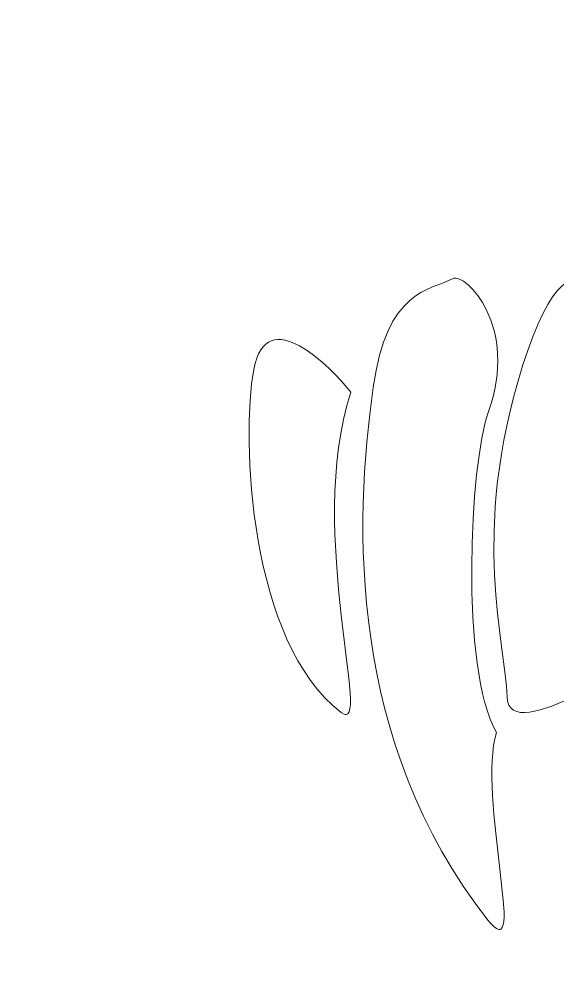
# Model space of a CAD drawing. Header units: millimetres. Extents: x -207 to 189, y -279 to 292.
# Drawn here: x -119.61 to -111.62, y 163.24 to 177.6 of the extents above; entities that cross this region are included whole.
import ezdxf

# ---------------------------------------------------------------- set-up
doc = ezdxf.new("R2010")
doc.units = ezdxf.units.MM
doc.header["$MEASUREMENT"] = 0
doc.layers.add('layer 1', color=7, linetype='Continuous')

msp = doc.modelspace()

# ---------------------------------------------------------------- linework, layer by layer
at = {"layer": 'layer 1', "lineweight": 9}
msp.add_open_spline([(-12.1732, -71.8089), (-12.1732, -71.8089), (-194.0377, -71.8089), (-194.0377, -71.8089), (-194.0377, -71.8089), (-194.0377, -71.8089), (-194.0377, -62.8057), (-194.0377, -62.8057), (-194.0377, -62.8057), (-194.0377, -62.8057), (-188.0357, -62.8057), (-188.0357, -62.8057), (-188.0357, -62.8057), (-188.0357, -62.8057), (-188.0357, -8.7866), (-188.0357, -8.7866), (-188.0357, -8.7866), (-188.0357, -8.7866), (-182.0335, -8.7866), (-182.0335, -8.7866), (-182.0335, -8.7866), (-182.0335, -8.7866), (-182.0335, 57.2368), (-182.0335, 57.2368), (-182.0335, 57.2368), (-182.0335, 57.2368), (-176.0313, 57.2368), (-176.0313, 57.2368), (-176.0313, 57.2368), (-176.0313, 57.2368), (-176.0313, 270.3124), (-176.0313, 270.3124), (-176.0313, 270.3124), (-175.5205, 274.5082), (-172.6642, 278.0508), (-168.6738, 279.445), (-168.6738, 279.445), (-125.8103, 291.5669), (-80.402, 291.5625), (-37.5372, 279.445), (-37.5372, 279.445), (-33.5462, 278.0527), (-30.6926, 274.508), (-30.1796, 270.3124), (-30.1796, 270.3124), (-30.1796, 270.3124), (-30.1796, 57.2368), (-30.1796, 57.2368), (-30.1796, 57.2368), (-30.1796, 57.2368), (-24.1774, 57.2368), (-24.1774, 57.2368), (-24.1774, 57.2368), (-24.1774, 57.2368), (-24.1774, -8.7866), (-24.1774, -8.7866), (-24.1774, -8.7866), (-24.1774, -8.7866), (-18.1754, -8.7866), (-18.1754, -8.7866), (-18.1754, -8.7866), (-18.1754, -8.7866), (-18.1754, -62.8057), (-18.1754, -62.8057), (-18.1754, -62.8057), (-18.1754, -62.8057), (-12.1732, -62.8057), (-12.1732, -62.8057), (-12.1732, -62.8057), (-12.1732, -62.8057), (-12.1732, -71.8089), (-12.1732, -71.8089)], degree=3, knots=[0, 0, 0, 0, 0.0526316, 0.0526316, 0.0526316, 0.0526316, 0.1052632, 0.1052632, 0.1052632, 0.1052632, 0.1578947, 0.1578947, 0.1578947, 0.1578947, 0.2105263, 0.2105263, 0.2105263, 0.2105263, 0.2631579, 0.2631579, 0.2631579, 0.2631579, 0.3157895, 0.3157895, 0.3157895, 0.3157895, 0.3684211, 0.3684211, 0.3684211, 0.3684211, 0.4210526, 0.4210526, 0.4210526, 0.4210526, 0.4736842, 0.4736842, 0.4736842, 0.4736842, 0.5263158, 0.5263158, 0.5263158, 0.5263158, 0.5789474, 0.5789474, 0.5789474, 0.5789474, 0.6315789, 0.6315789, 0.6315789, 0.6315789, 0.6842105, 0.6842105, 0.6842105, 0.6842105, 0.7368421, 0.7368421, 0.7368421, 0.7368421, 0.7894737, 0.7894737, 0.7894737, 0.7894737, 0.8421053, 0.8421053, 0.8421053, 0.8421053, 0.8947368, 0.8947368, 0.8947368, 0.8947368, 1, 1, 1, 1], dxfattribs=at)
at = {"layer": 'layer 1', "color": 5, "lineweight": 9}
for points, knots in [([(-113.1741, 173.7522), (-113.1741, 173.7522), (-113.3176, 173.691), (-113.3176, 173.691), (-113.3176, 173.691), (-113.3176, 173.691), (-113.4789, 173.6289), (-113.4789, 173.6289), (-113.4789, 173.6289), (-113.4789, 173.6289), (-113.5638, 173.5912), (-113.5638, 173.5912), (-113.5638, 173.5912), (-113.5638, 173.5912), (-113.65, 173.5461), (-113.65, 173.5461), (-113.65, 173.5461), (-113.65, 173.5461), (-113.7364, 173.4909), (-113.7364, 173.4909), (-113.7364, 173.4909), (-113.7364, 173.4909), (-113.8222, 173.4231), (-113.8222, 173.4231), (-113.8222, 173.4231), (-113.8222, 173.4231), (-113.9061, 173.3403), (-113.9061, 173.3403), (-113.9061, 173.3403), (-113.9061, 173.3403), (-113.9873, 173.24), (-113.9873, 173.24), (-113.9873, 173.24), (-113.9873, 173.24), (-114.0649, 173.1198), (-114.0649, 173.1198), (-114.0649, 173.1198), (-114.0649, 173.1198), (-114.1377, 172.9772), (-114.1377, 172.9772), (-114.1377, 172.9772), (-114.1377, 172.9772), (-114.2046, 172.8096), (-114.2046, 172.8096), (-114.2046, 172.8096), (-114.2046, 172.8096), (-114.2646, 172.6147), (-114.2646, 172.6147), (-114.2646, 172.6147), (-114.2646, 172.6147), (-114.3168, 172.3899), (-114.3168, 172.3899), (-114.3168, 172.3899), (-114.3168, 172.3899), (-114.3599, 172.1331), (-114.3599, 172.1331), (-114.3599, 172.1331), (-114.3599, 172.1331), (-114.4108, 171.7407), (-114.4108, 171.7407), (-114.4108, 171.7407), (-114.4108, 171.7407), (-114.454, 171.3224), (-114.454, 171.3224), (-114.454, 171.3224), (-114.454, 171.3224), (-114.487, 170.8807), (-114.487, 170.8807), (-114.487, 170.8807), (-114.487, 170.8807), (-114.5067, 170.4186), (-114.5067, 170.4186), (-114.5067, 170.4186), (-114.5067, 170.4186), (-114.5107, 170.1805), (-114.5107, 170.1805), (-114.5107, 170.1805), (-114.5107, 170.1805), (-114.5103, 169.9384), (-114.5103, 169.9384), (-114.5103, 169.9384), (-114.5103, 169.9384), (-114.5052, 169.6922), (-114.5052, 169.6922), (-114.5052, 169.6922), (-114.5052, 169.6922), (-114.4951, 169.4428), (-114.4951, 169.4428), (-114.4951, 169.4428), (-114.4951, 169.4428), (-114.4792, 169.19), (-114.4792, 169.19), (-114.4792, 169.19), (-114.4792, 169.19), (-114.4576, 168.9345), (-114.4576, 168.9345), (-114.4576, 168.9345), (-114.4576, 168.9345), (-114.4299, 168.6765), (-114.4299, 168.6765), (-114.4299, 168.6765), (-114.4299, 168.6765), (-114.3955, 168.4162), (-114.3955, 168.4162), (-114.3955, 168.4162), (-114.3955, 168.4162), (-114.3542, 168.1542), (-114.3542, 168.1542), (-114.3542, 168.1542), (-114.3542, 168.1542), (-114.3055, 167.8904), (-114.3055, 167.8904), (-114.3055, 167.8904), (-114.3055, 167.8904), (-114.2493, 167.6257), (-114.2493, 167.6257), (-114.2493, 167.6257), (-114.2493, 167.6257), (-114.1851, 167.3601), (-114.1851, 167.3601), (-114.1851, 167.3601), (-114.1851, 167.3601), (-114.1123, 167.0941), (-114.1123, 167.0941), (-114.1123, 167.0941), (-114.1123, 167.0941), (-114.0309, 166.8277), (-114.0309, 166.8277), (-114.0309, 166.8277), (-114.0309, 166.8277), (-113.9403, 166.5614), (-113.9403, 166.5614), (-113.9403, 166.5614), (-113.9403, 166.5614), (-113.8403, 166.2958), (-113.8403, 166.2958), (-113.8403, 166.2958), (-113.8403, 166.2958), (-113.7304, 166.0309), (-113.7304, 166.0309), (-113.7304, 166.0309), (-113.7304, 166.0309), (-113.6104, 165.7672), (-113.6104, 165.7672), (-113.6104, 165.7672), (-113.6104, 165.7672), (-113.4799, 165.5048), (-113.4799, 165.5048), (-113.4799, 165.5048), (-113.4799, 165.5048), (-113.3383, 165.2445), (-113.3383, 165.2445), (-113.3383, 165.2445), (-113.3383, 165.2445), (-113.1854, 164.9861), (-113.1854, 164.9861), (-113.1854, 164.9861), (-113.1854, 164.9861), (-113.021, 164.7302), (-113.021, 164.7302), (-113.021, 164.7302), (-113.021, 164.7302), (-112.8444, 164.4772), (-112.8444, 164.4772), (-112.8444, 164.4772), (-112.8444, 164.4772), (-112.6556, 164.2272), (-112.6556, 164.2272), (-112.6556, 164.2272), (-112.6556, 164.2272), (-112.6025, 164.1642), (-112.6025, 164.1642), (-112.6025, 164.1642), (-112.6025, 164.1642), (-112.557, 164.1202), (-112.557, 164.1202), (-112.557, 164.1202), (-112.557, 164.1202), (-112.5188, 164.0944), (-112.5188, 164.0944), (-112.5188, 164.0944), (-112.5188, 164.0944), (-112.4874, 164.0858), (-112.4874, 164.0858), (-112.4874, 164.0858), (-112.4874, 164.0858), (-112.4743, 164.0877), (-112.4743, 164.0877), (-112.4743, 164.0877), (-112.4743, 164.0877), (-112.4626, 164.0935), (-112.4626, 164.0935), (-112.4626, 164.0935), (-112.4626, 164.0935), (-112.4435, 164.1164), (-112.4435, 164.1164), (-112.4435, 164.1164), (-112.4435, 164.1164), (-112.4297, 164.1535), (-112.4297, 164.1535), (-112.4297, 164.1535), (-112.4297, 164.1535), (-112.4211, 164.2043), (-112.4211, 164.2043), (-112.4211, 164.2043), (-112.4211, 164.2043), (-112.4169, 164.2674), (-112.4169, 164.2674), (-112.4169, 164.2674), (-112.4169, 164.2674), (-112.4169, 164.3421), (-112.4169, 164.3421), (-112.4169, 164.3421), (-112.4169, 164.3421), (-112.4272, 164.5225), (-112.4272, 164.5225), (-112.4272, 164.5225), (-112.4272, 164.5225), (-112.4767, 164.9804), (-112.4767, 164.9804), (-112.4767, 164.9804), (-112.4767, 164.9804), (-112.5404, 165.5182), (-112.5404, 165.5182), (-112.5404, 165.5182), (-112.5404, 165.5182), (-112.5685, 165.7982), (-112.5685, 165.7982), (-112.5685, 165.7982), (-112.5685, 165.7982), (-112.5893, 166.0756), (-112.5893, 166.0756), (-112.5893, 166.0756), (-112.5893, 166.0756), (-112.5991, 166.3432), (-112.5991, 166.3432), (-112.5991, 166.3432), (-112.5991, 166.3432), (-112.5987, 166.4707), (-112.5987, 166.4707), (-112.5987, 166.4707), (-112.5987, 166.4707), (-112.5943, 166.593), (-112.5943, 166.593), (-112.5943, 166.593), (-112.5943, 166.593), (-112.5851, 166.709), (-112.5851, 166.709), (-112.5851, 166.709), (-112.5851, 166.709), (-112.571, 166.8177), (-112.571, 166.8177), (-112.571, 166.8177), (-112.571, 166.8177), (-112.5515, 166.9184), (-112.5515, 166.9184), (-112.5515, 166.9184), (-112.5515, 166.9184), (-112.5261, 167.01), (-112.5261, 167.01), (-112.5261, 167.01), (-112.5261, 167.01), (-112.5756, 167.1046), (-112.5756, 167.1046), (-112.5756, 167.1046), (-112.5756, 167.1046), (-112.6212, 167.2108), (-112.6212, 167.2108), (-112.6212, 167.2108), (-112.6212, 167.2108), (-112.6629, 167.3278), (-112.6629, 167.3278), (-112.6629, 167.3278), (-112.6629, 167.3278), (-112.7007, 167.4547), (-112.7007, 167.4547), (-112.7007, 167.4547), (-112.7007, 167.4547), (-112.7347, 167.5908), (-112.7347, 167.5908), (-112.7347, 167.5908), (-112.7347, 167.5908), (-112.7653, 167.7352), (-112.7653, 167.7352), (-112.7653, 167.7352), (-112.7653, 167.7352), (-112.7925, 167.8872), (-112.7925, 167.8872), (-112.7925, 167.8872), (-112.7925, 167.8872), (-112.8162, 168.0458), (-112.8162, 168.0458), (-112.8162, 168.0458), (-112.8162, 168.0458), (-112.8538, 168.38), (-112.8538, 168.38), (-112.8538, 168.38), (-112.8538, 168.38), (-112.8792, 168.7313), (-112.8792, 168.7313), (-112.8792, 168.7313), (-112.8792, 168.7313), (-112.8934, 169.0935), (-112.8934, 169.0935), (-112.8934, 169.0935), (-112.8934, 169.0935), (-112.8968, 169.4596), (-112.8968, 169.4596), (-112.8968, 169.4596), (-112.8968, 169.4596), (-112.8907, 169.8237), (-112.8907, 169.8237), (-112.8907, 169.8237), (-112.8907, 169.8237), (-112.876, 170.1788), (-112.876, 170.1788), (-112.876, 170.1788), (-112.876, 170.1788), (-112.8532, 170.519), (-112.8532, 170.519), (-112.8532, 170.519), (-112.8532, 170.519), (-112.8234, 170.8372), (-112.8234, 170.8372), (-112.8234, 170.8372), (-112.8234, 170.8372), (-112.7875, 171.1273), (-112.7875, 171.1273), (-112.7875, 171.1273), (-112.7875, 171.1273), (-112.7462, 171.3828), (-112.7462, 171.3828), (-112.7462, 171.3828), (-112.7462, 171.3828), (-112.7003, 171.5972), (-112.7003, 171.5972), (-112.7003, 171.5972), (-112.7003, 171.5972), (-112.6761, 171.6868), (-112.6761, 171.6868), (-112.6761, 171.6868), (-112.6761, 171.6868), (-112.651, 171.7638), (-112.651, 171.7638), (-112.651, 171.7638), (-112.651, 171.7638), (-112.6113, 171.8829), (-112.6113, 171.8829), (-112.6113, 171.8829), (-112.6113, 171.8829), (-112.5786, 171.9989), (-112.5786, 171.9989), (-112.5786, 171.9989), (-112.5786, 171.9989), (-112.5526, 172.112), (-112.5526, 172.112), (-112.5526, 172.112), (-112.5526, 172.112), (-112.5331, 172.2221), (-112.5331, 172.2221), (-112.5331, 172.2221), (-112.5331, 172.2221), (-112.5196, 172.329), (-112.5196, 172.329), (-112.5196, 172.329), (-112.5196, 172.329), (-112.5117, 172.4325), (-112.5117, 172.4325), (-112.5117, 172.4325), (-112.5117, 172.4325), (-112.5092, 172.5329), (-112.5092, 172.5329), (-112.5092, 172.5329), (-112.5092, 172.5329), (-112.5117, 172.6298), (-112.5117, 172.6298), (-112.5117, 172.6298), (-112.5117, 172.6298), (-112.5188, 172.7234), (-112.5188, 172.7234), (-112.5188, 172.7234), (-112.5188, 172.7234), (-112.5303, 172.8132), (-112.5303, 172.8132), (-112.5303, 172.8132), (-112.5303, 172.8132), (-112.5457, 172.8996), (-112.5457, 172.8996), (-112.5457, 172.8996), (-112.5457, 172.8996), (-112.5647, 172.9824), (-112.5647, 172.9824), (-112.5647, 172.9824), (-112.5647, 172.9824), (-112.6122, 173.1364), (-112.6122, 173.1364), (-112.6122, 173.1364), (-112.6122, 173.1364), (-112.6701, 173.2749), (-112.6701, 173.2749), (-112.6701, 173.2749), (-112.6701, 173.2749), (-112.7357, 173.3975), (-112.7357, 173.3975), (-112.7357, 173.3975), (-112.7357, 173.3975), (-112.806, 173.5031), (-112.806, 173.5031), (-112.806, 173.5031), (-112.806, 173.5031), (-112.8783, 173.5914), (-112.8783, 173.5914), (-112.8783, 173.5914), (-112.8783, 173.5914), (-112.9499, 173.6618), (-112.9499, 173.6618), (-112.9499, 173.6618), (-112.9499, 173.6618), (-113.0182, 173.7135), (-113.0182, 173.7135), (-113.0182, 173.7135), (-113.0182, 173.7135), (-113.0801, 173.7462), (-113.0801, 173.7462), (-113.0801, 173.7462), (-113.0801, 173.7462), (-113.1078, 173.7554), (-113.1078, 173.7554), (-113.1078, 173.7554), (-113.1078, 173.7554), (-113.1328, 173.7594), (-113.1328, 173.7594), (-113.1328, 173.7594), (-113.1328, 173.7594), (-113.1552, 173.7583), (-113.1552, 173.7583), (-113.1552, 173.7583), (-113.1552, 173.7583), (-113.1741, 173.7522), (-113.1741, 173.7522)], [0, 0, 0, 0, 0.009009, 0.009009, 0.009009, 0.009009, 0.018018, 0.018018, 0.018018, 0.018018, 0.027027, 0.027027, 0.027027, 0.027027, 0.036036, 0.036036, 0.036036, 0.036036, 0.045045, 0.045045, 0.045045, 0.045045, 0.0540541, 0.0540541, 0.0540541, 0.0540541, 0.0630631, 0.0630631, 0.0630631, 0.0630631, 0.0720721, 0.0720721, 0.0720721, 0.0720721, 0.0810811, 0.0810811, 0.0810811, 0.0810811, 0.0900901, 0.0900901, 0.0900901, 0.0900901, 0.0990991, 0.0990991, 0.0990991, 0.0990991, 0.1081081, 0.1081081, 0.1081081, 0.1081081, 0.1171171, 0.1171171, 0.1171171, 0.1171171, 0.1261261, 0.1261261, 0.1261261, 0.1261261, 0.1351351, 0.1351351, 0.1351351, 0.1351351, 0.1441441, 0.1441441, 0.1441441, 0.1441441, 0.1531532, 0.1531532, 0.1531532, 0.1531532, 0.1621622, 0.1621622, 0.1621622, 0.1621622, 0.1711712, 0.1711712, 0.1711712, 0.1711712, 0.1801802, 0.1801802, 0.1801802, 0.1801802, 0.1891892, 0.1891892, 0.1891892, 0.1891892, 0.1981982, 0.1981982, 0.1981982, 0.1981982, 0.2072072, 0.2072072, 0.2072072, 0.2072072, 0.2162162, 0.2162162, 0.2162162, 0.2162162, 0.2252252, 0.2252252, 0.2252252, 0.2252252, 0.2342342, 0.2342342, 0.2342342, 0.2342342, 0.2432432, 0.2432432, 0.2432432, 0.2432432, 0.2522523, 0.2522523, 0.2522523, 0.2522523, 0.2612613, 0.2612613, 0.2612613, 0.2612613, 0.2702703, 0.2702703, 0.2702703, 0.2702703, 0.2792793, 0.2792793, 0.2792793, 0.2792793, 0.2882883, 0.2882883, 0.2882883, 0.2882883, 0.2972973, 0.2972973, 0.2972973, 0.2972973, 0.3063063, 0.3063063, 0.3063063, 0.3063063, 0.3153153, 0.3153153, 0.3153153, 0.3153153, 0.3243243, 0.3243243, 0.3243243, 0.3243243, 0.3333333, 0.3333333, 0.3333333, 0.3333333, 0.3423423, 0.3423423, 0.3423423, 0.3423423, 0.3513514, 0.3513514, 0.3513514, 0.3513514, 0.3603604, 0.3603604, 0.3603604, 0.3603604, 0.3693694, 0.3693694, 0.3693694, 0.3693694, 0.3783784, 0.3783784, 0.3783784, 0.3783784, 0.3873874, 0.3873874, 0.3873874, 0.3873874, 0.3963964, 0.3963964, 0.3963964, 0.3963964, 0.4054054, 0.4054054, 0.4054054, 0.4054054, 0.4144144, 0.4144144, 0.4144144, 0.4144144, 0.4234234, 0.4234234, 0.4234234, 0.4234234, 0.4324324, 0.4324324, 0.4324324, 0.4324324, 0.4414414, 0.4414414, 0.4414414, 0.4414414, 0.4504505, 0.4504505, 0.4504505, 0.4504505, 0.4594595, 0.4594595, 0.4594595, 0.4594595, 0.4684685, 0.4684685, 0.4684685, 0.4684685, 0.4774775, 0.4774775, 0.4774775, 0.4774775, 0.4864865, 0.4864865, 0.4864865, 0.4864865, 0.4954955, 0.4954955, 0.4954955, 0.4954955, 0.5045045, 0.5045045, 0.5045045, 0.5045045, 0.5135135, 0.5135135, 0.5135135, 0.5135135, 0.5225225, 0.5225225, 0.5225225, 0.5225225, 0.5315315, 0.5315315, 0.5315315, 0.5315315, 0.5405405, 0.5405405, 0.5405405, 0.5405405, 0.5495495, 0.5495495, 0.5495495, 0.5495495, 0.5585586, 0.5585586, 0.5585586, 0.5585586, 0.5675676, 0.5675676, 0.5675676, 0.5675676, 0.5765766, 0.5765766, 0.5765766, 0.5765766, 0.5855856, 0.5855856, 0.5855856, 0.5855856, 0.5945946, 0.5945946, 0.5945946, 0.5945946, 0.6036036, 0.6036036, 0.6036036, 0.6036036, 0.6126126, 0.6126126, 0.6126126, 0.6126126, 0.6216216, 0.6216216, 0.6216216, 0.6216216, 0.6306306, 0.6306306, 0.6306306, 0.6306306, 0.6396396, 0.6396396, 0.6396396, 0.6396396, 0.6486486, 0.6486486, 0.6486486, 0.6486486, 0.6576577, 0.6576577, 0.6576577, 0.6576577, 0.6666667, 0.6666667, 0.6666667, 0.6666667, 0.6756757, 0.6756757, 0.6756757, 0.6756757, 0.6846847, 0.6846847, 0.6846847, 0.6846847, 0.6936937, 0.6936937, 0.6936937, 0.6936937, 0.7027027, 0.7027027, 0.7027027, 0.7027027, 0.7117117, 0.7117117, 0.7117117, 0.7117117, 0.7207207, 0.7207207, 0.7207207, 0.7207207, 0.7297297, 0.7297297, 0.7297297, 0.7297297, 0.7387387, 0.7387387, 0.7387387, 0.7387387, 0.7477477, 0.7477477, 0.7477477, 0.7477477, 0.7567568, 0.7567568, 0.7567568, 0.7567568, 0.7657658, 0.7657658, 0.7657658, 0.7657658, 0.7747748, 0.7747748, 0.7747748, 0.7747748, 0.7837838, 0.7837838, 0.7837838, 0.7837838, 0.7927928, 0.7927928, 0.7927928, 0.7927928, 0.8018018, 0.8018018, 0.8018018, 0.8018018, 0.8108108, 0.8108108, 0.8108108, 0.8108108, 0.8198198, 0.8198198, 0.8198198, 0.8198198, 0.8288288, 0.8288288, 0.8288288, 0.8288288, 0.8378378, 0.8378378, 0.8378378, 0.8378378, 0.8468468, 0.8468468, 0.8468468, 0.8468468, 0.8558559, 0.8558559, 0.8558559, 0.8558559, 0.8648649, 0.8648649, 0.8648649, 0.8648649, 0.8738739, 0.8738739, 0.8738739, 0.8738739, 0.8828829, 0.8828829, 0.8828829, 0.8828829, 0.8918919, 0.8918919, 0.8918919, 0.8918919, 0.9009009, 0.9009009, 0.9009009, 0.9009009, 0.9099099, 0.9099099, 0.9099099, 0.9099099, 0.9189189, 0.9189189, 0.9189189, 0.9189189, 0.9279279, 0.9279279, 0.9279279, 0.9279279, 0.9369369, 0.9369369, 0.9369369, 0.9369369, 0.9459459, 0.9459459, 0.9459459, 0.9459459, 0.954955, 0.954955, 0.954955, 0.954955, 0.963964, 0.963964, 0.963964, 0.963964, 0.972973, 0.972973, 0.972973, 0.972973, 0.981982, 0.981982, 0.981982, 0.981982, 1, 1, 1, 1]), ([(-110.6534, 172.4864), (-110.6534, 172.4864), (-110.6633, 172.5998), (-110.6633, 172.5998), (-110.6633, 172.5998), (-110.6633, 172.5998), (-110.6874, 172.7402), (-110.6874, 172.7402), (-110.6874, 172.7402), (-110.6874, 172.7402), (-110.725, 172.8988), (-110.725, 172.8988), (-110.725, 172.8988), (-110.725, 172.8988), (-110.7755, 173.0664), (-110.7755, 173.0664), (-110.7755, 173.0664), (-110.7755, 173.0664), (-110.838, 173.2341), (-110.838, 173.2341), (-110.838, 173.2341), (-110.838, 173.2341), (-110.9121, 173.3925), (-110.9121, 173.3925), (-110.9121, 173.3925), (-110.9121, 173.3925), (-110.9532, 173.4653), (-110.9532, 173.4653), (-110.9532, 173.4653), (-110.9532, 173.4653), (-110.997, 173.5326), (-110.997, 173.5326), (-110.997, 173.5326), (-110.997, 173.5326), (-111.0434, 173.593), (-111.0434, 173.593), (-111.0434, 173.593), (-111.0434, 173.593), (-111.0922, 173.6453), (-111.0922, 173.6453), (-111.0922, 173.6453), (-111.0922, 173.6453), (-111.1432, 173.6885), (-111.1432, 173.6885), (-111.1432, 173.6885), (-111.1432, 173.6885), (-111.1967, 173.7216), (-111.1967, 173.7216), (-111.1967, 173.7216), (-111.1967, 173.7216), (-111.2521, 173.7432), (-111.2521, 173.7432), (-111.2521, 173.7432), (-111.2521, 173.7432), (-111.3098, 173.7523), (-111.3098, 173.7523), (-111.3098, 173.7523), (-111.3098, 173.7523), (-111.3696, 173.7478), (-111.3696, 173.7478), (-111.3696, 173.7478), (-111.3696, 173.7478), (-111.4314, 173.7283), (-111.4314, 173.7283), (-111.4314, 173.7283), (-111.4314, 173.7283), (-111.4948, 173.6929), (-111.4948, 173.6929), (-111.4948, 173.6929), (-111.4948, 173.6929), (-111.5602, 173.6405), (-111.5602, 173.6405), (-111.5602, 173.6405), (-111.5602, 173.6405), (-111.6273, 173.57), (-111.6273, 173.57), (-111.6273, 173.57), (-111.6273, 173.57), (-111.6959, 173.48), (-111.6959, 173.48), (-111.6959, 173.48), (-111.6959, 173.48), (-111.766, 173.3695), (-111.766, 173.3695), (-111.766, 173.3695), (-111.766, 173.3695), (-111.8375, 173.2375), (-111.8375, 173.2375), (-111.8375, 173.2375), (-111.8375, 173.2375), (-111.9105, 173.0825), (-111.9105, 173.0825), (-111.9105, 173.0825), (-111.9105, 173.0825), (-111.9846, 172.9038), (-111.9846, 172.9038), (-111.9846, 172.9038), (-111.9846, 172.9038), (-112.0601, 172.6999), (-112.0601, 172.6999), (-112.0601, 172.6999), (-112.0601, 172.6999), (-112.1366, 172.47), (-112.1366, 172.47), (-112.1366, 172.47), (-112.1366, 172.47), (-112.2075, 172.2357), (-112.2075, 172.2357), (-112.2075, 172.2357), (-112.2075, 172.2357), (-112.2707, 172.0067), (-112.2707, 172.0067), (-112.2707, 172.0067), (-112.2707, 172.0067), (-112.3269, 171.7831), (-112.3269, 171.7831), (-112.3269, 171.7831), (-112.3269, 171.7831), (-112.3762, 171.5649), (-112.3762, 171.5649), (-112.3762, 171.5649), (-112.3762, 171.5649), (-112.4188, 171.3518), (-112.4188, 171.3518), (-112.4188, 171.3518), (-112.4188, 171.3518), (-112.4555, 171.1441), (-112.4555, 171.1441), (-112.4555, 171.1441), (-112.4555, 171.1441), (-112.4863, 170.9415), (-112.4863, 170.9415), (-112.4863, 170.9415), (-112.4863, 170.9415), (-112.5117, 170.7443), (-112.5117, 170.7443), (-112.5117, 170.7443), (-112.5117, 170.7443), (-112.532, 170.5522), (-112.532, 170.5522), (-112.532, 170.5522), (-112.532, 170.5522), (-112.5475, 170.3653), (-112.5475, 170.3653), (-112.5475, 170.3653), (-112.5475, 170.3653), (-112.5652, 170.0072), (-112.5652, 170.0072), (-112.5652, 170.0072), (-112.5652, 170.0072), (-112.5681, 169.6695), (-112.5681, 169.6695), (-112.5681, 169.6695), (-112.5681, 169.6695), (-112.5587, 169.3524), (-112.5587, 169.3524), (-112.5587, 169.3524), (-112.5587, 169.3524), (-112.5398, 169.0558), (-112.5398, 169.0558), (-112.5398, 169.0558), (-112.5398, 169.0558), (-112.514, 168.7795), (-112.514, 168.7795), (-112.514, 168.7795), (-112.514, 168.7795), (-112.453, 168.2874), (-112.453, 168.2874), (-112.453, 168.2874), (-112.453, 168.2874), (-112.3978, 167.8751), (-112.3978, 167.8751), (-112.3978, 167.8751), (-112.3978, 167.8751), (-112.3793, 167.6987), (-112.3793, 167.6987), (-112.3793, 167.6987), (-112.3793, 167.6987), (-112.3703, 167.542), (-112.3703, 167.542), (-112.3703, 167.542), (-112.3703, 167.542), (-112.3628, 167.475), (-112.3628, 167.475), (-112.3628, 167.475), (-112.3628, 167.475), (-112.3441, 167.4203), (-112.3441, 167.4203), (-112.3441, 167.4203), (-112.3441, 167.4203), (-112.3151, 167.3771), (-112.3151, 167.3771), (-112.3151, 167.3771), (-112.3151, 167.3771), (-112.2763, 167.3452), (-112.2763, 167.3452), (-112.2763, 167.3452), (-112.2763, 167.3452), (-112.2285, 167.3234), (-112.2285, 167.3234), (-112.2285, 167.3234), (-112.2285, 167.3234), (-112.1725, 167.3114), (-112.1725, 167.3114), (-112.1725, 167.3114), (-112.1725, 167.3114), (-112.1091, 167.3083), (-112.1091, 167.3083), (-112.1091, 167.3083), (-112.1091, 167.3083), (-112.0387, 167.3137), (-112.0387, 167.3137), (-112.0387, 167.3137), (-112.0387, 167.3137), (-111.9627, 167.3267), (-111.9627, 167.3267), (-111.9627, 167.3267), (-111.9627, 167.3267), (-111.8812, 167.3465), (-111.8812, 167.3465), (-111.8812, 167.3465), (-111.8812, 167.3465), (-111.7056, 167.4048), (-111.7056, 167.4048), (-111.7056, 167.4048), (-111.7056, 167.4048), (-111.5179, 167.483), (-111.5179, 167.483), (-111.5179, 167.483), (-111.5179, 167.483), (-111.3245, 167.5759), (-111.3245, 167.5759), (-111.3245, 167.5759), (-111.3245, 167.5759), (-111.1308, 167.6779), (-111.1308, 167.6779), (-111.1308, 167.6779), (-111.1308, 167.6779), (-110.9431, 167.784), (-110.9431, 167.784), (-110.9431, 167.784), (-110.9431, 167.784), (-110.6094, 167.9862), (-110.6094, 167.9862), (-110.6094, 167.9862), (-110.6094, 167.9862), (-110.3709, 168.14), (-110.3709, 168.14), (-110.3709, 168.14), (-110.3709, 168.14), (-110.2755, 168.2023), (-110.2755, 168.2023), (-110.2755, 168.2023), (-110.2755, 168.2023), (-110.3929, 169.4325), (-110.3929, 169.4325), (-110.3929, 169.4325), (-110.3929, 169.4325), (-110.5104, 170.63), (-110.5104, 170.63), (-110.5104, 170.63), (-110.5104, 170.63), (-110.562, 171.1821), (-110.562, 171.1821), (-110.562, 171.1821), (-110.562, 171.1821), (-110.605, 171.6847), (-110.605, 171.6847), (-110.605, 171.6847), (-110.605, 171.6847), (-110.6364, 172.1241), (-110.6364, 172.1241), (-110.6364, 172.1241), (-110.6364, 172.1241), (-110.6534, 172.4864), (-110.6534, 172.4864)], [0, 0, 0, 0, 0.0142857, 0.0142857, 0.0142857, 0.0142857, 0.0285714, 0.0285714, 0.0285714, 0.0285714, 0.0428571, 0.0428571, 0.0428571, 0.0428571, 0.0571429, 0.0571429, 0.0571429, 0.0571429, 0.0714286, 0.0714286, 0.0714286, 0.0714286, 0.0857143, 0.0857143, 0.0857143, 0.0857143, 0.1, 0.1, 0.1, 0.1, 0.1142857, 0.1142857, 0.1142857, 0.1142857, 0.1285714, 0.1285714, 0.1285714, 0.1285714, 0.1428571, 0.1428571, 0.1428571, 0.1428571, 0.1571429, 0.1571429, 0.1571429, 0.1571429, 0.1714286, 0.1714286, 0.1714286, 0.1714286, 0.1857143, 0.1857143, 0.1857143, 0.1857143, 0.2, 0.2, 0.2, 0.2, 0.2142857, 0.2142857, 0.2142857, 0.2142857, 0.2285714, 0.2285714, 0.2285714, 0.2285714, 0.2428571, 0.2428571, 0.2428571, 0.2428571, 0.2571429, 0.2571429, 0.2571429, 0.2571429, 0.2714286, 0.2714286, 0.2714286, 0.2714286, 0.2857143, 0.2857143, 0.2857143, 0.2857143, 0.3, 0.3, 0.3, 0.3, 0.3142857, 0.3142857, 0.3142857, 0.3142857, 0.3285714, 0.3285714, 0.3285714, 0.3285714, 0.3428571, 0.3428571, 0.3428571, 0.3428571, 0.3571429, 0.3571429, 0.3571429, 0.3571429, 0.3714286, 0.3714286, 0.3714286, 0.3714286, 0.3857143, 0.3857143, 0.3857143, 0.3857143, 0.4, 0.4, 0.4, 0.4, 0.4142857, 0.4142857, 0.4142857, 0.4142857, 0.4285714, 0.4285714, 0.4285714, 0.4285714, 0.4428571, 0.4428571, 0.4428571, 0.4428571, 0.4571429, 0.4571429, 0.4571429, 0.4571429, 0.4714286, 0.4714286, 0.4714286, 0.4714286, 0.4857143, 0.4857143, 0.4857143, 0.4857143, 0.5, 0.5, 0.5, 0.5, 0.5142857, 0.5142857, 0.5142857, 0.5142857, 0.5285714, 0.5285714, 0.5285714, 0.5285714, 0.5428571, 0.5428571, 0.5428571, 0.5428571, 0.5571429, 0.5571429, 0.5571429, 0.5571429, 0.5714286, 0.5714286, 0.5714286, 0.5714286, 0.5857143, 0.5857143, 0.5857143, 0.5857143, 0.6, 0.6, 0.6, 0.6, 0.6142857, 0.6142857, 0.6142857, 0.6142857, 0.6285714, 0.6285714, 0.6285714, 0.6285714, 0.6428571, 0.6428571, 0.6428571, 0.6428571, 0.6571429, 0.6571429, 0.6571429, 0.6571429, 0.6714286, 0.6714286, 0.6714286, 0.6714286, 0.6857143, 0.6857143, 0.6857143, 0.6857143, 0.7, 0.7, 0.7, 0.7, 0.7142857, 0.7142857, 0.7142857, 0.7142857, 0.7285714, 0.7285714, 0.7285714, 0.7285714, 0.7428571, 0.7428571, 0.7428571, 0.7428571, 0.7571429, 0.7571429, 0.7571429, 0.7571429, 0.7714286, 0.7714286, 0.7714286, 0.7714286, 0.7857143, 0.7857143, 0.7857143, 0.7857143, 0.8, 0.8, 0.8, 0.8, 0.8142857, 0.8142857, 0.8142857, 0.8142857, 0.8285714, 0.8285714, 0.8285714, 0.8285714, 0.8428571, 0.8428571, 0.8428571, 0.8428571, 0.8571429, 0.8571429, 0.8571429, 0.8571429, 0.8714286, 0.8714286, 0.8714286, 0.8714286, 0.8857143, 0.8857143, 0.8857143, 0.8857143, 0.9, 0.9, 0.9, 0.9, 0.9142857, 0.9142857, 0.9142857, 0.9142857, 0.9285714, 0.9285714, 0.9285714, 0.9285714, 0.9428571, 0.9428571, 0.9428571, 0.9428571, 0.9571429, 0.9571429, 0.9571429, 0.9571429, 0.9714286, 0.9714286, 0.9714286, 0.9714286, 1, 1, 1, 1]), ([(-116.1323, 172.4023), (-116.1323, 172.4023), (-116.1642, 172.1898), (-116.1642, 172.1898), (-116.1642, 172.1898), (-116.1642, 172.1898), (-116.1873, 171.9355), (-116.1873, 171.9355), (-116.1873, 171.9355), (-116.1873, 171.9355), (-116.2001, 171.6452), (-116.2001, 171.6452), (-116.2001, 171.6452), (-116.2001, 171.6452), (-116.2017, 171.3251), (-116.2017, 171.3251), (-116.2017, 171.3251), (-116.2017, 171.3251), (-116.1902, 170.9809), (-116.1902, 170.9809), (-116.1902, 170.9809), (-116.1902, 170.9809), (-116.1648, 170.6187), (-116.1648, 170.6187), (-116.1648, 170.6187), (-116.1648, 170.6187), (-116.1237, 170.2445), (-116.1237, 170.2445), (-116.1237, 170.2445), (-116.1237, 170.2445), (-116.0969, 170.0546), (-116.0969, 170.0546), (-116.0969, 170.0546), (-116.0969, 170.0546), (-116.0658, 169.8638), (-116.0658, 169.8638), (-116.0658, 169.8638), (-116.0658, 169.8638), (-116.0301, 169.6731), (-116.0301, 169.6731), (-116.0301, 169.6731), (-116.0301, 169.6731), (-115.9895, 169.4831), (-115.9895, 169.4831), (-115.9895, 169.4831), (-115.9895, 169.4831), (-115.9442, 169.2945), (-115.9442, 169.2945), (-115.9442, 169.2945), (-115.9442, 169.2945), (-115.894, 169.108), (-115.894, 169.108), (-115.894, 169.108), (-115.894, 169.108), (-115.8384, 168.9245), (-115.8384, 168.9245), (-115.8384, 168.9245), (-115.8384, 168.9245), (-115.7774, 168.7445), (-115.7774, 168.7445), (-115.7774, 168.7445), (-115.7774, 168.7445), (-115.7107, 168.5691), (-115.7107, 168.5691), (-115.7107, 168.5691), (-115.7107, 168.5691), (-115.6385, 168.3986), (-115.6385, 168.3986), (-115.6385, 168.3986), (-115.6385, 168.3986), (-115.5603, 168.234), (-115.5603, 168.234), (-115.5603, 168.234), (-115.5603, 168.234), (-115.476, 168.076), (-115.476, 168.076), (-115.476, 168.076), (-115.476, 168.076), (-115.3854, 167.9256), (-115.3854, 167.9256), (-115.3854, 167.9256), (-115.3854, 167.9256), (-115.2885, 167.783), (-115.2885, 167.783), (-115.2885, 167.783), (-115.2885, 167.783), (-115.185, 167.6494), (-115.185, 167.6494), (-115.185, 167.6494), (-115.185, 167.6494), (-115.0747, 167.5252), (-115.0747, 167.5252), (-115.0747, 167.5252), (-115.0747, 167.5252), (-114.9575, 167.4115), (-114.9575, 167.4115), (-114.9575, 167.4115), (-114.9575, 167.4115), (-114.8333, 167.3089), (-114.8333, 167.3089), (-114.8333, 167.3089), (-114.8333, 167.3089), (-114.792, 167.2838), (-114.792, 167.2838), (-114.792, 167.2838), (-114.792, 167.2838), (-114.7745, 167.2785), (-114.7745, 167.2785), (-114.7745, 167.2785), (-114.7745, 167.2785), (-114.759, 167.2779), (-114.759, 167.2779), (-114.759, 167.2779), (-114.759, 167.2779), (-114.7454, 167.2819), (-114.7454, 167.2819), (-114.7454, 167.2819), (-114.7454, 167.2819), (-114.7336, 167.2903), (-114.7336, 167.2903), (-114.7336, 167.2903), (-114.7336, 167.2903), (-114.7154, 167.3202), (-114.7154, 167.3202), (-114.7154, 167.3202), (-114.7154, 167.3202), (-114.7036, 167.3668), (-114.7036, 167.3668), (-114.7036, 167.3668), (-114.7036, 167.3668), (-114.6976, 167.4293), (-114.6976, 167.4293), (-114.6976, 167.4293), (-114.6976, 167.4293), (-114.6971, 167.5069), (-114.6971, 167.5069), (-114.6971, 167.5069), (-114.6971, 167.5069), (-114.7013, 167.5988), (-114.7013, 167.5988), (-114.7013, 167.5988), (-114.7013, 167.5988), (-114.7213, 167.8224), (-114.7213, 167.8224), (-114.7213, 167.8224), (-114.7213, 167.8224), (-114.7534, 168.0941), (-114.7534, 168.0941), (-114.7534, 168.0941), (-114.7534, 168.0941), (-114.8343, 168.7562), (-114.8343, 168.7562), (-114.8343, 168.7562), (-114.8343, 168.7562), (-114.8736, 169.1342), (-114.8736, 169.1342), (-114.8736, 169.1342), (-114.8736, 169.1342), (-114.9059, 169.5347), (-114.9059, 169.5347), (-114.9059, 169.5347), (-114.9059, 169.5347), (-114.9268, 169.9521), (-114.9268, 169.9521), (-114.9268, 169.9521), (-114.9268, 169.9521), (-114.9314, 170.1648), (-114.9314, 170.1648), (-114.9314, 170.1648), (-114.9314, 170.1648), (-114.9312, 170.3796), (-114.9312, 170.3796), (-114.9312, 170.3796), (-114.9312, 170.3796), (-114.9258, 170.5952), (-114.9258, 170.5952), (-114.9258, 170.5952), (-114.9258, 170.5952), (-114.9145, 170.8112), (-114.9145, 170.8112), (-114.9145, 170.8112), (-114.9145, 170.8112), (-114.8968, 171.0263), (-114.8968, 171.0263), (-114.8968, 171.0263), (-114.8968, 171.0263), (-114.8719, 171.2404), (-114.8719, 171.2404), (-114.8719, 171.2404), (-114.8719, 171.2404), (-114.8396, 171.4521), (-114.8396, 171.4521), (-114.8396, 171.4521), (-114.8396, 171.4521), (-114.7991, 171.6612), (-114.7991, 171.6612), (-114.7991, 171.6612), (-114.7991, 171.6612), (-114.7496, 171.8663), (-114.7496, 171.8663), (-114.7496, 171.8663), (-114.7496, 171.8663), (-114.6909, 172.0669), (-114.6909, 172.0669), (-114.6909, 172.0669), (-114.6909, 172.0669), (-114.8295, 172.2288), (-114.8295, 172.2288), (-114.8295, 172.2288), (-114.8295, 172.2288), (-114.9168, 172.3217), (-114.9168, 172.3217), (-114.9168, 172.3217), (-114.9168, 172.3217), (-115.0133, 172.4172), (-115.0133, 172.4172), (-115.0133, 172.4172), (-115.0133, 172.4172), (-115.1171, 172.512), (-115.1171, 172.512), (-115.1171, 172.512), (-115.1171, 172.512), (-115.2259, 172.6019), (-115.2259, 172.6019), (-115.2259, 172.6019), (-115.2259, 172.6019), (-115.3377, 172.6833), (-115.3377, 172.6833), (-115.3377, 172.6833), (-115.3377, 172.6833), (-115.4504, 172.7523), (-115.4504, 172.7523), (-115.4504, 172.7523), (-115.4504, 172.7523), (-115.5618, 172.8052), (-115.5618, 172.8052), (-115.5618, 172.8052), (-115.5618, 172.8052), (-115.6165, 172.8243), (-115.6165, 172.8243), (-115.6165, 172.8243), (-115.6165, 172.8243), (-115.67, 172.8379), (-115.67, 172.8379), (-115.67, 172.8379), (-115.67, 172.8379), (-115.7222, 172.8457), (-115.7222, 172.8457), (-115.7222, 172.8457), (-115.7222, 172.8457), (-115.7726, 172.8471), (-115.7726, 172.8471), (-115.7726, 172.8471), (-115.7726, 172.8471), (-115.8214, 172.8415), (-115.8214, 172.8415), (-115.8214, 172.8415), (-115.8214, 172.8415), (-115.868, 172.8285), (-115.868, 172.8285), (-115.868, 172.8285), (-115.868, 172.8285), (-115.9121, 172.8077), (-115.9121, 172.8077), (-115.9121, 172.8077), (-115.9121, 172.8077), (-115.9536, 172.7786), (-115.9536, 172.7786), (-115.9536, 172.7786), (-115.9536, 172.7786), (-115.9922, 172.7406), (-115.9922, 172.7406), (-115.9922, 172.7406), (-115.9922, 172.7406), (-116.0278, 172.6934), (-116.0278, 172.6934), (-116.0278, 172.6934), (-116.0278, 172.6934), (-116.0597, 172.6365), (-116.0597, 172.6365), (-116.0597, 172.6365), (-116.0597, 172.6365), (-116.088, 172.5694), (-116.088, 172.5694), (-116.088, 172.5694), (-116.088, 172.5694), (-116.1122, 172.4914), (-116.1122, 172.4914), (-116.1122, 172.4914), (-116.1122, 172.4914), (-116.1323, 172.4023), (-116.1323, 172.4023)], [0, 0, 0, 0, 0.0135135, 0.0135135, 0.0135135, 0.0135135, 0.027027, 0.027027, 0.027027, 0.027027, 0.0405405, 0.0405405, 0.0405405, 0.0405405, 0.0540541, 0.0540541, 0.0540541, 0.0540541, 0.0675676, 0.0675676, 0.0675676, 0.0675676, 0.0810811, 0.0810811, 0.0810811, 0.0810811, 0.0945946, 0.0945946, 0.0945946, 0.0945946, 0.1081081, 0.1081081, 0.1081081, 0.1081081, 0.1216216, 0.1216216, 0.1216216, 0.1216216, 0.1351351, 0.1351351, 0.1351351, 0.1351351, 0.1486486, 0.1486486, 0.1486486, 0.1486486, 0.1621622, 0.1621622, 0.1621622, 0.1621622, 0.1756757, 0.1756757, 0.1756757, 0.1756757, 0.1891892, 0.1891892, 0.1891892, 0.1891892, 0.2027027, 0.2027027, 0.2027027, 0.2027027, 0.2162162, 0.2162162, 0.2162162, 0.2162162, 0.2297297, 0.2297297, 0.2297297, 0.2297297, 0.2432432, 0.2432432, 0.2432432, 0.2432432, 0.2567568, 0.2567568, 0.2567568, 0.2567568, 0.2702703, 0.2702703, 0.2702703, 0.2702703, 0.2837838, 0.2837838, 0.2837838, 0.2837838, 0.2972973, 0.2972973, 0.2972973, 0.2972973, 0.3108108, 0.3108108, 0.3108108, 0.3108108, 0.3243243, 0.3243243, 0.3243243, 0.3243243, 0.3378378, 0.3378378, 0.3378378, 0.3378378, 0.3513514, 0.3513514, 0.3513514, 0.3513514, 0.3648649, 0.3648649, 0.3648649, 0.3648649, 0.3783784, 0.3783784, 0.3783784, 0.3783784, 0.3918919, 0.3918919, 0.3918919, 0.3918919, 0.4054054, 0.4054054, 0.4054054, 0.4054054, 0.4189189, 0.4189189, 0.4189189, 0.4189189, 0.4324324, 0.4324324, 0.4324324, 0.4324324, 0.4459459, 0.4459459, 0.4459459, 0.4459459, 0.4594595, 0.4594595, 0.4594595, 0.4594595, 0.472973, 0.472973, 0.472973, 0.472973, 0.4864865, 0.4864865, 0.4864865, 0.4864865, 0.5, 0.5, 0.5, 0.5, 0.5135135, 0.5135135, 0.5135135, 0.5135135, 0.527027, 0.527027, 0.527027, 0.527027, 0.5405405, 0.5405405, 0.5405405, 0.5405405, 0.5540541, 0.5540541, 0.5540541, 0.5540541, 0.5675676, 0.5675676, 0.5675676, 0.5675676, 0.5810811, 0.5810811, 0.5810811, 0.5810811, 0.5945946, 0.5945946, 0.5945946, 0.5945946, 0.6081081, 0.6081081, 0.6081081, 0.6081081, 0.6216216, 0.6216216, 0.6216216, 0.6216216, 0.6351351, 0.6351351, 0.6351351, 0.6351351, 0.6486486, 0.6486486, 0.6486486, 0.6486486, 0.6621622, 0.6621622, 0.6621622, 0.6621622, 0.6756757, 0.6756757, 0.6756757, 0.6756757, 0.6891892, 0.6891892, 0.6891892, 0.6891892, 0.7027027, 0.7027027, 0.7027027, 0.7027027, 0.7162162, 0.7162162, 0.7162162, 0.7162162, 0.7297297, 0.7297297, 0.7297297, 0.7297297, 0.7432432, 0.7432432, 0.7432432, 0.7432432, 0.7567568, 0.7567568, 0.7567568, 0.7567568, 0.7702703, 0.7702703, 0.7702703, 0.7702703, 0.7837838, 0.7837838, 0.7837838, 0.7837838, 0.7972973, 0.7972973, 0.7972973, 0.7972973, 0.8108108, 0.8108108, 0.8108108, 0.8108108, 0.8243243, 0.8243243, 0.8243243, 0.8243243, 0.8378378, 0.8378378, 0.8378378, 0.8378378, 0.8513514, 0.8513514, 0.8513514, 0.8513514, 0.8648649, 0.8648649, 0.8648649, 0.8648649, 0.8783784, 0.8783784, 0.8783784, 0.8783784, 0.8918919, 0.8918919, 0.8918919, 0.8918919, 0.9054054, 0.9054054, 0.9054054, 0.9054054, 0.9189189, 0.9189189, 0.9189189, 0.9189189, 0.9324324, 0.9324324, 0.9324324, 0.9324324, 0.9459459, 0.9459459, 0.9459459, 0.9459459, 0.9594595, 0.9594595, 0.9594595, 0.9594595, 0.972973, 0.972973, 0.972973, 0.972973, 1, 1, 1, 1])]:
    msp.add_open_spline(points, degree=3, knots=knots, dxfattribs=at)

doc.saveas('drawing.dxf')
